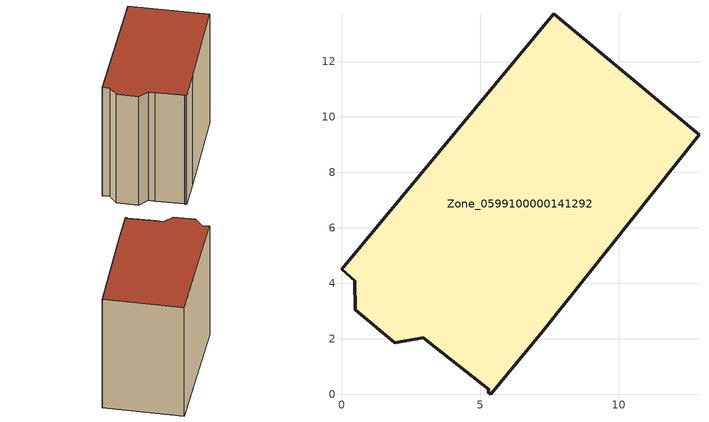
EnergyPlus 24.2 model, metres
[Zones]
Zone_0599100000141292
 floor ground (C_G): 5.28,0.09 5.33,0.15 3.38,1.68 2.95,2.04 1.92,1.85 0.49,3.05 0.48,4.09 0,4.5 7.66,13.72 12.9,9.35 7.27,2.26 5.39,0 z0
 wall outside (C_F): 7.66,13.72 0,4.5 0.48,4.09 0.49,3.05 1.92,1.85 2.95,2.04 3.38,1.68 5.33,0.15 5.28,0.09 5.39,0 7.27,2.26 12.9,9.35 7.66,13.72 z0:10.78
 roof outside (C_R): 5.33,0.15 5.28,0.09 5.39,0 7.27,2.26 12.9,9.35 7.66,13.72 0,4.5 0.48,4.09 0.49,3.05 1.92,1.85 2.95,2.04 3.38,1.68 z10.78
[BUILDING]
Pand.0599100000141292: North Axis=0; Terrain=City; Loads Convergence Tolerance Value=0.04; Temperature Convergence Tolerance Value=0.4; Solar Distribution=FullExterior; Maximum Number of Warmup Days=25; Minimum Number of Warmup Days=1
[Site:Location]
Rotterdam.The.Hague.AP_ZH_NLD Design_Conditions: Latitude=51.96; Longitude=4.45; Time Zone=1; Elevation=-4.5
[SITE:GROUNDTEMPERATURE:BUILDINGSURFACE]
18, 18, 18, 18, 18, 18, 18, 18, 18, 18, 18, 18
[MATERIAL] Thermal Absorptance=0.9; Solar Absorptance=0.7; Visible Absorptance=0.7
Name | Roughness | Thickness | Conductivity | Density | Specific Heat
G.TC.1946 | MediumSmooth | 0.15 | 1 | 540 | 1210
F.TC.1946 | Rough | 0.3 | 0.857143 | 1920 | 840
R.TC.1946 | MediumRough | 0.2 | 0.909091 | 1500 | 1000
[CONSTRUCTION]
C_G: G.TC.1946
C_F: F.TC.1946
C_R: R.TC.1946
[ZONE]
Zone_0599100000141292: Type=1; Multiplier=1; Ceiling Height=Autocalculate; Volume=Autocalculate; Floor Area=autocalculate; Part of Total Floor Area=Yes
[ZONEINFILTRATION:DESIGNFLOWRATE]
Infil_Zone_0599100000141292: Zone or ZoneList or Space or SpaceList=Zone_0599100000141292; Schedule=AlwaysOn; Design Flow Rate Calculation Method=Flow/Area; Flow Rate per Floor Area=0.003; Constant Term Coefficient=1; Temperature Term Coefficient=0; Velocity Term Coefficient=0; Velocity Squared Term Coefficient=0
[HVACTEMPLATE:ZONE:IDEALLOADSAIRSYSTEM]
Zone_0599100000141292: Maximum Heating Supply Air Temperature=50; Minimum Cooling Supply Air Temperature=13; Maximum Heating Supply Air Humidity Ratio=0.0156; Minimum Cooling Supply Air Humidity Ratio=0.0077; Heating Limit=NoLimit; Cooling Limit=NoLimit; Dehumidification Control Type=ConstantSensibleHeatRatio; Cooling Sensible Heat Ratio=0.7; Dehumidification Setpoint=60; Humidification Control Type=None; Humidification Setpoint=30; Outdoor Air Method=None; Outdoor Air Flow Rate per Person=0.00944; Outdoor Air Flow Rate per Zone Floor Area=0; Outdoor Air Flow Rate per Zone=0; Demand Controlled Ventilation Type=None; Outdoor Air Economizer Type=NoEconomizer; Heat Recovery Type=None; Sensible Heat Recovery Effectiveness=0.7; Latent Heat Recovery Effectiveness=0.65
[ZONECONTROL:THERMOSTAT]
ThermostatControl_Zone_0599100000141292: Zone or ZoneList=Zone_0599100000141292; Control Type Schedule=DualSetpointControlType; Control 1=Thermostat_Zone_0599100000141292; Temperature Difference Between Cutout And Setpoint=0
[THERMOSTATSETPOINT:DUALSETPOINT]
Thermostat_Zone_0599100000141292: Heating Setpoint Temperature Schedule=HeatingSetpoint_Zone_0599100000141292; Cooling Setpoint Temperature Schedule=CoolingSetpoint_Zone_0599100000141292
[SCHEDULE:COMPACT]
HeatingSetpoint_Zone_0599100000141292: Through: 12/31, For: AllDays, Until: 24:00, 21
CoolingSetpoint_Zone_0599100000141292: Through: 12/31, For: AllDays, Until: 24:00, 24
DualSetpointControlType: Through: 12/31, For: AllDays, Until: 24:00, 4
AlwaysOn: Through: 12/31, For: AllDays, Until: 24:00, 1
